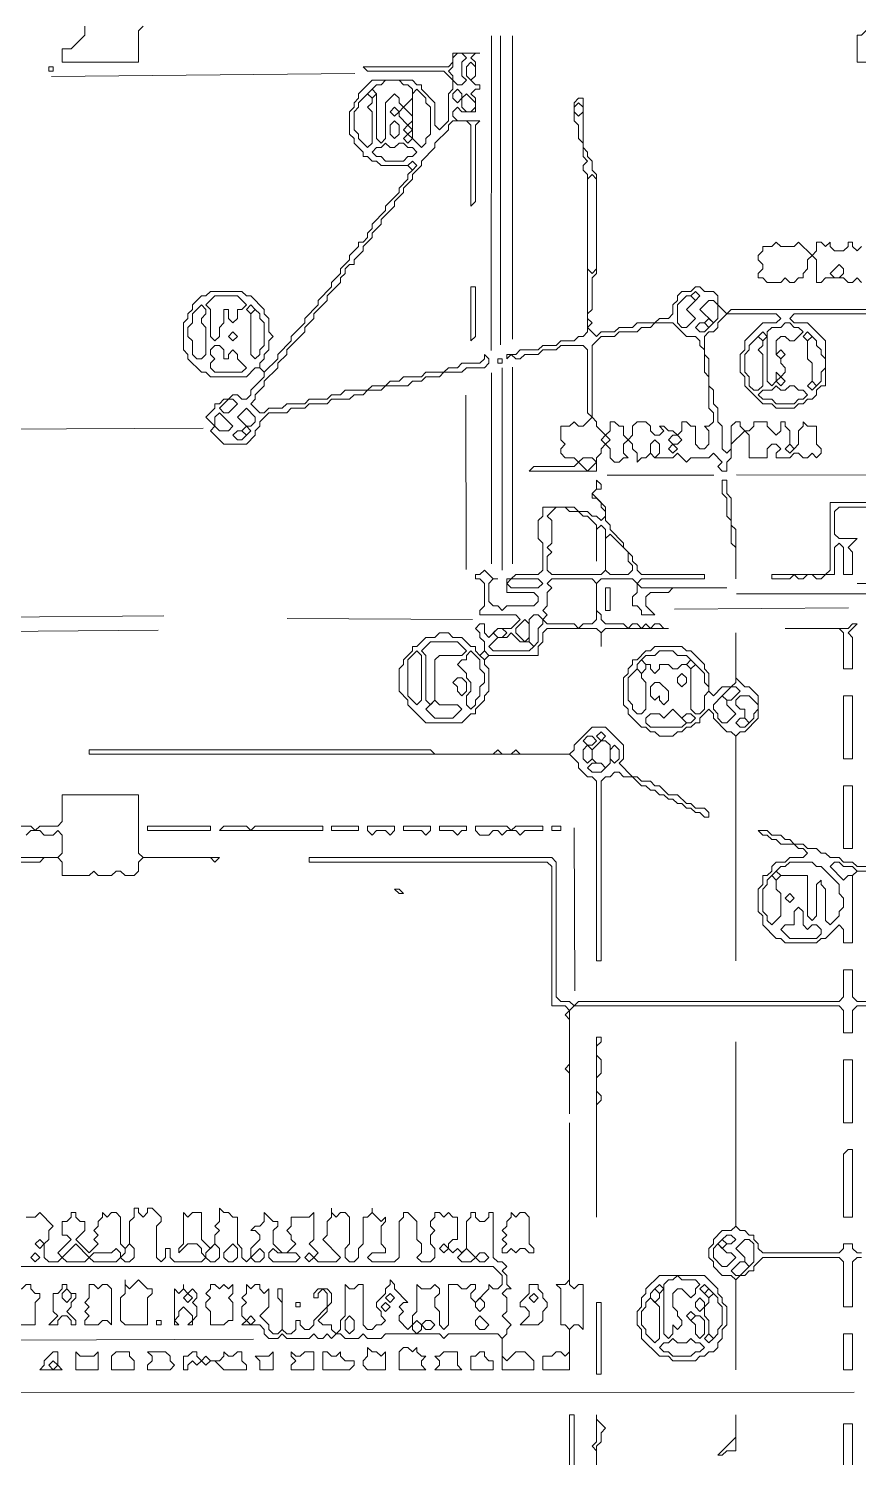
# Model space of a CAD drawing. Extents: x 10 to 1972, y 10 to 1392.
# Drawn here: x 1085.5 to 1270.3, y 732.5 to 1050.5 of the extents above; entities that cross this region are included whole.
import ezdxf

# ---------------------------------------------------------------- set-up
doc = ezdxf.new("R2010")
doc.units = 0
for name, color, linetype, lineweight in [('TEXT_FALLBACK_OUTLINE', 2, 'Continuous', 0), ('TRACE_CURVE', 6, 'Continuous', 0), ('TRACE_STRAIGHT', 5, 'Continuous', 0), ('TRACE_TEXT_SYMBOL', 6, 'Continuous', 0)]:
    doc.layers.add(name, color=color, linetype=linetype, lineweight=lineweight)

msp = doc.modelspace()

# ---------------------------------------------------------------- linework, layer by layer
at = {"layer": 'TEXT_FALLBACK_OUTLINE', "color": 2}
for points in [[(1252, 1003), (1251, 1002), (1249, 1002), (1249, 1001), (1248, 1000), (1248, 999), (1249, 998), (1249, 997), (1248, 996), (1248, 995), (1249, 995), (1250, 994), (1253, 994), (1254, 995), (1255, 994), (1256, 994), (1257, 995), (1258, 995), (1258, 996), (1259, 997), (1259, 999), (1260, 1000), (1261, 999), (1261, 994), (1262, 994), (1263, 995), (1267, 995), (1268, 994), (1269, 994), (1270, 995), (1271, 994)], [(1260, 1000), (1257, 1003), (1256, 1002), (1253, 1002), (1252, 1003)], [(1271, 1002), (1270, 1001), (1269, 1002), (1269, 1003), (1268, 1003), (1268, 1002), (1267, 1001), (1265, 1001), (1264, 1002), (1264, 1003), (1263, 1002), (1262, 1003), (1261, 1003), (1261, 1001), (1260, 1000)], [(1109, 788), (1109, 786), (1108, 785), (1108, 780), (1107, 779), (1106, 780), (1106, 786), (1105, 787), (1104, 787), (1103, 786), (1102, 787), (1102, 786), (1101, 785), (1101, 784), (1100, 783), (1101, 782), (1100, 781), (1101, 780), (1099, 778), (1096, 781), (1098, 783), (1098, 785), (1097, 785), (1096, 786), (1096, 787), (1095, 787), (1095, 786), (1094, 785), (1093, 785), (1093, 782), (1094, 782), (1095, 781), (1092, 778), (1093, 777), (1092, 776), (1090, 776), (1089, 777), (1089, 780), (1090, 781), (1090, 783), (1091, 784), (1088, 787), (1087, 786), (1085, 786)], [(1140, 785), (1138, 787), (1138, 785), (1137, 784), (1136, 784), (1135, 783), (1136, 783), (1137, 782), (1137, 781), (1135, 779), (1135, 777), (1134, 776), (1133, 777), (1133, 779), (1132, 780), (1132, 786), (1131, 786), (1130, 787), (1129, 787), (1128, 788), (1128, 785), (1127, 784), (1128, 783), (1127, 782), (1127, 780), (1126, 779), (1124, 781), (1124, 787), (1122, 787), (1121, 786), (1120, 787), (1120, 780), (1119, 779), (1119, 778), (1121, 780), (1123, 780), (1124, 779), (1124, 778), (1125, 777), (1124, 776), (1118, 776), (1117, 777), (1117, 779), (1116, 779), (1116, 777), (1115, 776), (1114, 777), (1114, 784), (1115, 785), (1115, 786), (1113, 788), (1112, 788), (1112, 787), (1111, 786), (1110, 787), (1110, 788), (1109, 788)], [(1173, 780), (1172, 781), (1172, 785), (1170, 787), (1169, 787), (1169, 786), (1168, 785), (1168, 777), (1167, 776), (1162, 776), (1161, 777), (1162, 778), (1165, 778), (1165, 779), (1164, 780), (1164, 784), (1165, 785), (1165, 786), (1164, 785), (1162, 787), (1162, 788), (1162, 787), (1161, 786), (1160, 786), (1160, 780), (1159, 779), (1159, 777), (1158, 776), (1157, 776), (1156, 777), (1156, 779), (1157, 780), (1157, 786), (1156, 787), (1155, 787), (1154, 786), (1153, 787), (1153, 788), (1153, 786), (1152, 785), (1152, 782), (1151, 781), (1155, 777), (1154, 776), (1150, 776), (1149, 777), (1150, 778), (1148, 780), (1149, 781), (1149, 787), (1148, 786), (1144, 786), (1144, 784), (1143, 783), (1144, 782), (1144, 781), (1145, 780), (1143, 778), (1142, 778), (1140, 780), (1140, 783), (1141, 784), (1141, 785), (1140, 785)], [(1179, 760), (1190, 760), (1191, 759), (1191, 752), (1198, 752), (1198, 754), (1196, 756), (1194, 756), (1192, 754), (1191, 755), (1191, 759), (1192, 760), (1192, 761), (1193, 762), (1191, 764), (1192, 765), (1192, 768), (1191, 769), (1192, 770), (1193, 770), (1192, 771), (1192, 773), (1191, 774), (1192, 775), (1191, 776), (1190, 776), (1189, 777), (1189, 787), (1188, 787), (1188, 786), (1187, 785), (1186, 785), (1185, 786), (1185, 787), (1184, 787), (1184, 786), (1183, 785), (1183, 779), (1182, 778), (1181, 779), (1180, 778), (1179, 779), (1179, 780), (1180, 781), (1181, 781), (1181, 786), (1180, 786), (1179, 787), (1178, 786), (1177, 787), (1176, 787), (1176, 786), (1175, 785), (1175, 784), (1176, 783), (1175, 782), (1175, 780), (1176, 779), (1176, 777), (1175, 776), (1173, 776), (1172, 777), (1173, 778), (1173, 780)], [(1046, 775), (1189, 775), (1191, 773), (1191, 771), (1190, 770), (1189, 770), (1188, 771), (1188, 770), (1185, 767), (1184, 768), (1184, 769), (1185, 770), (1185, 771), (1184, 771), (1183, 770), (1182, 770)], [(1150, 769), (1151, 770), (1152, 769), (1152, 766), (1149, 763), (1149, 762), (1148, 761), (1147, 761), (1146, 762), (1146, 763), (1145, 763), (1145, 761), (1144, 760), (1143, 760), (1142, 761), (1142, 770), (1141, 770), (1141, 768), (1142, 767), (1142, 761), (1141, 760), (1140, 760), (1139, 761), (1139, 762), (1137, 764), (1139, 766), (1139, 770), (1138, 769), (1137, 770), (1137, 771), (1136, 771), (1135, 770), (1134, 771), (1134, 769), (1133, 768), (1134, 767), (1133, 766), (1133, 764), (1134, 763), (1133, 762), (1137, 762), (1138, 761), (1138, 760), (1139, 759), (1141, 759), (1142, 760), (1143, 759), (1148, 759), (1149, 760), (1150, 759), (1151, 759), (1152, 760), (1153, 759), (1154, 760), (1155, 760), (1156, 759), (1159, 759), (1160, 760), (1161, 759), (1164, 759), (1165, 760), (1177, 760), (1178, 759), (1179, 760)], [(1182, 770), (1181, 771), (1179, 771), (1179, 762), (1178, 761), (1177, 762), (1177, 765), (1176, 766), (1176, 768), (1177, 769), (1177, 770), (1176, 771), (1175, 770), (1173, 770), (1172, 771), (1172, 765), (1171, 764), (1171, 762), (1170, 761), (1168, 763), (1168, 764), (1169, 765), (1168, 766), (1169, 767), (1170, 767), (1167, 770), (1167, 771), (1166, 772), (1166, 771), (1165, 770), (1165, 769), (1163, 767), (1163, 766), (1164, 765), (1164, 764), (1165, 763), (1164, 762), (1163, 762), (1162, 761), (1161, 761), (1160, 762), (1160, 771), (1159, 771), (1158, 770), (1157, 770), (1156, 771), (1156, 764), (1155, 763), (1155, 761), (1154, 760), (1153, 761), (1153, 762), (1151, 762), (1150, 763), (1152, 765), (1152, 766), (1153, 767), (1153, 769), (1152, 770), (1150, 770), (1149, 769), (1149, 768), (1150, 768), (1150, 769)]]:
    msp.add_lwpolyline(points, dxfattribs=at)
for points in [[(1266, 998), (1267, 997), (1267, 996), (1266, 995), (1265, 995), (1264, 996)], [(1193, 787), (1193, 786), (1192, 785), (1192, 784), (1191, 783), (1192, 782), (1191, 781), (1192, 780), (1191, 779), (1191, 778), (1192, 778), (1193, 779), (1194, 778), (1195, 779), (1196, 779), (1197, 778), (1198, 778), (1198, 779), (1197, 780), (1197, 786), (1196, 787), (1195, 787), (1194, 786)], [(1087, 780), (1088, 781), (1089, 780), (1088, 779)], [(1096, 780), (1099, 777), (1098, 776), (1094, 776), (1093, 777)], [(1107, 779), (1108, 780), (1109, 779), (1109, 777), (1108, 776), (1107, 776), (1106, 777), (1107, 778)], [(1127, 780), (1128, 779), (1128, 777), (1127, 776), (1126, 776), (1125, 777), (1125, 778)], [(1131, 780), (1132, 779), (1132, 777), (1131, 776), (1130, 776), (1129, 777), (1129, 778)], [(1177, 779), (1178, 780), (1179, 779), (1178, 778)], [(1086, 777), (1087, 778), (1088, 777), (1087, 776)], [(1104, 778), (1105, 779), (1106, 778), (1106, 777), (1105, 776), (1100, 776), (1099, 777), (1100, 778)], [(1137, 779), (1138, 778), (1138, 777), (1137, 776), (1136, 776), (1135, 777)], [(1139, 778), (1140, 779), (1141, 778), (1145, 778), (1146, 777), (1145, 776), (1140, 776), (1139, 777)], [(1147, 777), (1148, 778), (1149, 777), (1148, 776)], [(1183, 779), (1185, 777), (1184, 776), (1182, 776), (1181, 777)], [(1185, 777), (1186, 778), (1187, 778), (1188, 777), (1187, 776), (1186, 776)], [(1075, 771), (1073, 769), (1073, 763), (1076, 763), (1077, 764), (1078, 763), (1082, 763), (1083, 762), (1087, 762), (1087, 767), (1088, 768), (1088, 769), (1087, 769), (1086, 770), (1086, 771), (1085, 771), (1084, 770), (1083, 770), (1082, 771), (1081, 770), (1078, 770), (1077, 769)], [(1093, 771), (1093, 770), (1092, 769), (1091, 769), (1091, 765), (1092, 764), (1090, 762), (1092, 762), (1092, 763), (1093, 764), (1094, 764), (1095, 763), (1095, 762), (1096, 762), (1096, 763), (1094, 765), (1095, 766), (1095, 767), (1096, 768), (1096, 769), (1095, 769), (1094, 770), (1094, 771)], [(1093, 769), (1094, 770), (1095, 769), (1095, 768), (1094, 767), (1093, 768)], [(1099, 771), (1099, 768), (1098, 767), (1099, 766), (1098, 765), (1099, 764), (1098, 763), (1098, 762), (1101, 762), (1102, 763), (1103, 763), (1104, 762), (1104, 770), (1103, 771), (1102, 771), (1101, 770), (1100, 771)], [(1107, 772), (1107, 769), (1106, 768), (1106, 763), (1107, 762), (1112, 762), (1112, 768), (1113, 769), (1113, 770), (1112, 770), (1110, 772), (1108, 770), (1107, 771)], [(1120, 771), (1120, 770), (1119, 769), (1118, 770), (1118, 762), (1119, 762), (1118, 763), (1119, 764), (1119, 765), (1120, 766), (1122, 764), (1122, 763), (1121, 762), (1122, 762), (1122, 763), (1123, 764), (1123, 766), (1122, 767), (1123, 768), (1123, 769), (1122, 770), (1121, 769), (1120, 770)], [(1126, 771), (1126, 770), (1125, 769), (1126, 768), (1125, 767), (1125, 766), (1126, 765), (1126, 762), (1129, 762), (1130, 763), (1131, 763), (1131, 767), (1130, 768), (1131, 769), (1131, 771), (1130, 770), (1129, 771), (1128, 770), (1127, 771)], [(1197, 771), (1197, 769), (1195, 767), (1195, 766), (1196, 766), (1197, 765), (1197, 764), (1195, 762), (1199, 762), (1200, 763), (1200, 765), (1201, 766), (1201, 767), (1200, 768), (1200, 769), (1199, 770), (1199, 771)], [(1120, 768), (1121, 769), (1122, 768), (1121, 767)], [(1145, 767), (1145, 766), (1146, 766), (1146, 767)], [(1164, 766), (1165, 767), (1166, 766), (1165, 765)], [(1165, 768), (1166, 769), (1167, 768), (1166, 767)], [(1185, 767), (1186, 768), (1187, 767), (1187, 766), (1186, 765), (1185, 766)], [(1197, 768), (1198, 769), (1199, 768), (1198, 767)], [(1134, 763), (1135, 764), (1136, 763), (1135, 762)], [(1156, 763), (1157, 764), (1158, 763), (1158, 761), (1157, 760), (1156, 761)], [(1185, 763), (1186, 764), (1188, 762), (1187, 761), (1186, 761), (1185, 762)], [(1114, 763), (1114, 762), (1115, 762), (1115, 763)], [(1171, 762), (1172, 763), (1173, 762), (1173, 761), (1172, 760), (1171, 761)], [(1173, 762), (1174, 763), (1175, 763), (1176, 762), (1175, 761), (1174, 761)], [(1161, 757), (1161, 755), (1160, 754), (1160, 753), (1161, 752), (1165, 752), (1165, 756), (1164, 755), (1163, 756), (1162, 756)], [(1169, 757), (1168, 756), (1168, 752), (1174, 752), (1173, 753), (1173, 754), (1174, 755), (1173, 755), (1172, 756), (1172, 757), (1171, 756), (1170, 757)], [(1091, 756), (1089, 754), (1089, 753), (1088, 752), (1093, 752), (1092, 753), (1092, 756)], [(1090, 753), (1091, 754), (1092, 753), (1091, 752)], [(1096, 756), (1096, 752), (1101, 752), (1101, 756), (1100, 755), (1097, 755)], [(1105, 756), (1104, 755), (1104, 752), (1109, 752), (1109, 754), (1108, 755), (1108, 756)], [(1112, 756), (1113, 755), (1113, 754), (1112, 753), (1112, 752), (1117, 752), (1118, 753), (1117, 754), (1117, 755), (1116, 756)], [(1122, 756), (1121, 755), (1120, 755), (1120, 752), (1121, 752), (1121, 753), (1122, 754), (1123, 753), (1124, 754), (1125, 753), (1126, 754), (1127, 754), (1129, 752), (1134, 752), (1134, 753), (1133, 754), (1133, 756), (1132, 756), (1131, 755), (1130, 755), (1129, 756), (1129, 755), (1128, 754), (1126, 754), (1125, 755), (1124, 754), (1123, 755), (1123, 756)], [(1140, 756), (1139, 755), (1136, 755), (1137, 754), (1137, 752), (1140, 752)], [(1144, 756), (1144, 755), (1145, 754), (1144, 753), (1144, 752), (1149, 752), (1149, 756), (1147, 756), (1146, 755), (1145, 755)], [(1151, 756), (1151, 752), (1157, 752), (1158, 753), (1158, 754), (1156, 754), (1155, 755), (1155, 756), (1154, 755), (1153, 755), (1152, 756)], [(1178, 756), (1177, 755), (1176, 755), (1177, 754), (1177, 753), (1176, 752), (1182, 752), (1181, 753), (1181, 756)], [(1186, 756), (1185, 755), (1184, 755), (1184, 752), (1189, 752), (1189, 754), (1188, 754), (1187, 755), (1187, 756)]]:
    msp.add_lwpolyline(points, close=True, dxfattribs=at)
at = {"layer": 'TRACE_CURVE', "color": 6}
for points in [[(1180, 1045), (1180, 1043), (1179, 1042), (1160, 1042), (1161, 1041), (1178, 1041), (1180, 1039), (1180, 1037), (1179, 1036), (1179, 1030), (1177, 1028), (1176, 1029), (1176, 1034), (1173, 1037), (1173, 1038), (1172, 1038), (1171, 1039), (1162, 1039), (1159, 1036), (1159, 1035), (1158, 1034), (1158, 1033), (1157, 1032), (1157, 1027), (1158, 1026), (1158, 1025), (1160, 1023), (1160, 1022), (1161, 1022), (1162, 1021), (1163, 1021), (1164, 1020), (1170, 1020), (1171, 1019), (1170, 1018), (1170, 1017), (1168, 1015), (1168, 1014), (1165, 1011), (1165, 1010), (1162, 1007), (1162, 1006), (1161, 1005), (1161, 1004), (1160, 1003), (1159, 1003), (1159, 1002), (1157, 1000), (1157, 999), (1155, 997), (1155, 996), (1153, 994), (1153, 993), (1150, 990), (1150, 989), (1147, 986), (1147, 985), (1144, 982), (1144, 981), (1141, 978), (1141, 977), (1138, 974), (1137, 975), (1137, 976)], [(1162, 1004), (1162, 1005), (1164, 1007), (1164, 1008), (1167, 1011), (1167, 1012), (1169, 1014), (1169, 1015), (1171, 1017), (1171, 1018), (1173, 1020), (1173, 1021), (1176, 1024), (1176, 1025), (1179, 1028), (1179, 1029), (1180, 1030), (1183, 1030), (1184, 1029), (1184, 1011), (1185, 1012), (1185, 1029), (1186, 1030), (1181, 1030), (1180, 1031), (1180, 1032), (1181, 1033), (1182, 1032), (1185, 1032), (1185, 1035), (1184, 1036), (1185, 1037), (1186, 1037), (1186, 1038), (1185, 1038), (1184, 1039), (1185, 1040), (1185, 1043), (1184, 1044), (1185, 1045), (1186, 1045), (1180, 1045)], [(1208, 1035), (1207, 1034), (1207, 1030), (1208, 1029), (1208, 1026), (1209, 1025), (1209, 1022), (1210, 1021), (1209, 1020), (1209, 1019), (1210, 1018), (1210, 983), (1209, 982), (1208, 982), (1207, 981), (1204, 981), (1203, 980), (1200, 980), (1199, 979), (1195, 979), (1194, 978), (1192, 978), (1192, 977), (1193, 978), (1194, 977), (1195, 977), (1196, 978), (1199, 978), (1200, 979), (1203, 979), (1204, 980), (1209, 980), (1210, 979), (1210, 965), (1211, 964), (1209, 962), (1208, 962), (1207, 963), (1206, 962), (1204, 962), (1204, 959), (1205, 958), (1204, 957), (1204, 956), (1205, 955), (1207, 955), (1208, 954), (1207, 953), (1198, 953), (1197, 952), (1212, 952), (1212, 955), (1213, 956), (1213, 957), (1214, 958), (1215, 957), (1215, 955), (1216, 954), (1217, 954), (1218, 955), (1219, 955), (1218, 956), (1218, 958), (1219, 959)], [(1209, 1035), (1208, 1035)], [(1286, 988), (1242, 988), (1241, 987), (1239, 989), (1239, 991), (1238, 992), (1236, 992), (1235, 993), (1234, 993), (1233, 992), (1231, 992), (1230, 991), (1230, 990), (1229, 989), (1229, 987), (1228, 986), (1226, 986), (1225, 985), (1221, 985), (1220, 984), (1217, 984), (1216, 983), (1213, 983), (1212, 982), (1210, 984), (1211, 985), (1210, 986), (1210, 987), (1211, 988), (1211, 995), (1212, 996), (1212, 1018), (1211, 1019), (1211, 1021), (1210, 1022), (1210, 1023), (1209, 1024), (1209, 1035)], [(1164, 970), (1165, 971), (1170, 971), (1171, 972), (1173, 972), (1174, 973), (1177, 973), (1178, 974), (1182, 974), (1183, 975), (1187, 975), (1188, 976), (1188, 977), (1187, 978), (1187, 977), (1186, 976), (1182, 976), (1181, 975), (1179, 975), (1178, 974), (1174, 974), (1173, 973), (1169, 973), (1168, 972), (1166, 972), (1165, 971), (1162, 971), (1161, 970), (1156, 970), (1155, 969), (1153, 969), (1152, 968), (1148, 968), (1147, 967), (1143, 967), (1142, 966), (1139, 966), (1138, 965), (1137, 965), (1135, 967), (1136, 968), (1136, 969), (1138, 971), (1138, 972), (1141, 975), (1141, 976), (1143, 978), (1143, 979), (1147, 983), (1147, 984), (1149, 986), (1149, 987), (1152, 990), (1152, 991), (1155, 994), (1155, 995), (1156, 996), (1156, 997), (1157, 998), (1158, 998), (1158, 999), (1160, 1001), (1160, 1002), (1162, 1004)], [(1137, 976), (1138, 977), (1138, 978), (1139, 979), (1139, 981), (1140, 982), (1139, 983), (1139, 986), (1138, 987), (1138, 988), (1135, 991), (1134, 991), (1133, 992), (1126, 992), (1125, 991), (1124, 991), (1122, 989), (1122, 988), (1121, 987), (1121, 986), (1120, 985), (1120, 979), (1121, 978), (1121, 977), (1124, 974), (1125, 974), (1126, 973), (1134, 973), (1136, 975), (1137, 975), (1138, 974), (1138, 973), (1135, 970), (1135, 969), (1134, 968), (1133, 968), (1132, 969), (1131, 969), (1130, 968), (1129, 968), (1128, 967), (1127, 967), (1127, 966), (1125, 964), (1127, 962), (1126, 961), (1129, 958), (1134, 958), (1136, 960), (1136, 961), (1137, 962), (1137, 963), (1139, 965), (1143, 965), (1144, 966), (1147, 966), (1148, 967), (1152, 967), (1153, 968), (1157, 968), (1158, 969), (1160, 969), (1161, 970), (1164, 970)], [(1244, 963), (1243, 963), (1242, 962), (1242, 957), (1241, 956), (1240, 957), (1240, 962), (1239, 963), (1239, 966), (1238, 967), (1238, 970), (1237, 971), (1237, 977), (1236, 978), (1236, 982), (1237, 983), (1238, 983), (1239, 984), (1239, 985), (1241, 987), (1252, 987), (1253, 986), (1252, 985), (1249, 985), (1245, 981), (1245, 979), (1244, 978), (1244, 974), (1245, 973), (1245, 971), (1249, 967), (1251, 967), (1252, 966), (1256, 966), (1257, 967), (1258, 967), (1259, 968), (1260, 968), (1261, 969), (1261, 970), (1262, 971), (1263, 971), (1263, 981), (1259, 985), (1256, 985), (1255, 986), (1256, 987), (1330, 987)], [(1219, 959), (1220, 958), (1220, 957), (1221, 956), (1221, 954), (1222, 955), (1223, 955), (1224, 956), (1225, 955), (1229, 955), (1230, 956), (1232, 954), (1233, 955), (1237, 955), (1238, 956), (1240, 954), (1239, 953), (1240, 952), (1241, 952), (1241, 954), (1242, 955), (1242, 958), (1245, 961), (1246, 960), (1246, 955), (1250, 955), (1250, 957), (1251, 958), (1252, 958), (1253, 957), (1252, 956), (1252, 955), (1255, 955), (1256, 956), (1257, 956), (1258, 955), (1259, 955), (1260, 956), (1261, 955), (1262, 956), (1262, 957), (1261, 958), (1261, 962), (1259, 962), (1258, 963), (1258, 962), (1257, 961), (1257, 958), (1256, 957), (1255, 958), (1255, 961), (1254, 962), (1254, 963), (1253, 963), (1253, 961), (1252, 960), (1250, 962), (1250, 963), (1247, 963), (1247, 962), (1246, 961), (1245, 961), (1244, 962), (1244, 963)], [(1272, 864), (1270, 864), (1269, 865), (1267, 865), (1266, 866), (1264, 866), (1263, 867), (1262, 867), (1261, 868), (1259, 868), (1258, 869), (1256, 869), (1255, 870), (1254, 870), (1253, 871), (1251, 871), (1250, 872), (1248, 872), (1249, 871), (1250, 871), (1251, 870), (1252, 870), (1253, 869), (1256, 869), (1257, 868), (1258, 868), (1259, 867), (1258, 866), (1255, 866), (1254, 865), (1252, 865), (1251, 864), (1251, 863), (1250, 862), (1249, 862), (1249, 860), (1248, 859), (1248, 854), (1249, 853), (1249, 851), (1252, 848), (1253, 848), (1254, 847), (1261, 847), (1262, 848), (1263, 848), (1266, 851), (1267, 850), (1267, 847), (1269, 847), (1269, 862), (1270, 863), (1272, 863)], [(1274, 834), (1270, 834), (1269, 835), (1269, 841), (1267, 841), (1267, 835), (1266, 834), (1208, 834), (1207, 833), (1206, 834), (1204, 834), (1203, 835), (1203, 865), (1202, 866), (1148, 866), (1148, 865), (1201, 865), (1202, 864), (1202, 833), (1205, 833), (1206, 832), (1205, 831), (1206, 830), (1206, 820), (1205, 819), (1206, 818), (1206, 809), (1206, 832), (1207, 833), (1266, 833), (1267, 832), (1267, 827), (1269, 827), (1269, 832), (1270, 833), (1274, 833)], [(1271, 778), (1270, 778), (1269, 779), (1269, 780), (1267, 780), (1267, 779), (1266, 778), (1249, 778), (1248, 779), (1248, 780), (1247, 781), (1247, 782), (1246, 782), (1245, 783), (1244, 783), (1243, 784), (1243, 825), (1243, 784), (1242, 783), (1240, 783), (1238, 781), (1238, 780), (1237, 779), (1237, 777), (1238, 776), (1238, 775), (1240, 773), (1242, 773), (1243, 772), (1243, 752), (1243, 772), (1244, 773), (1245, 773), (1246, 774), (1247, 774), (1247, 775), (1249, 777), (1266, 777), (1267, 776), (1267, 766), (1269, 766), (1269, 776), (1270, 777), (1271, 777)], [(1212, 731), (1212, 735), (1213, 736), (1213, 738), (1214, 739), (1212, 741), (1212, 742), (1212, 736), (1211, 735), (1212, 734), (1212, 730)]]:
    msp.add_lwpolyline(points, dxfattribs=at)
for points in [[(1180, 1044), (1181, 1045), (1182, 1045), (1183, 1044), (1182, 1043), (1182, 1040), (1183, 1039), (1182, 1038), (1181, 1038), (1180, 1039), (1180, 1040), (1179, 1041), (1180, 1042)], [(1183, 1042), (1184, 1043), (1185, 1042), (1185, 1040), (1184, 1039), (1183, 1040)], [(1161, 1036), (1162, 1037), (1163, 1036), (1162, 1035)], [(1164, 1038), (1165, 1039), (1168, 1039), (1169, 1038), (1170, 1038), (1171, 1037), (1171, 1035), (1169, 1033), (1168, 1034), (1168, 1035), (1167, 1036), (1165, 1034), (1165, 1026), (1164, 1025), (1163, 1026), (1163, 1036), (1162, 1037), (1163, 1038)], [(1171, 1036), (1172, 1037), (1174, 1035), (1174, 1034), (1175, 1033), (1175, 1027), (1174, 1026), (1174, 1025), (1173, 1024), (1171, 1026)], [(1180, 1036), (1181, 1037), (1182, 1036), (1182, 1035), (1181, 1034), (1180, 1035)], [(1161, 1036), (1162, 1035), (1162, 1034), (1161, 1033), (1162, 1032), (1162, 1025), (1161, 1024), (1159, 1026), (1159, 1027), (1158, 1028), (1158, 1032), (1159, 1033), (1159, 1034)], [(1182, 1035), (1183, 1036), (1185, 1034), (1185, 1033), (1184, 1032), (1183, 1032), (1182, 1033)], [(1207, 1033), (1208, 1034), (1209, 1033), (1209, 1032), (1208, 1031), (1207, 1032)], [(1166, 1032), (1167, 1033), (1168, 1032), (1167, 1031)], [(1168, 1032), (1169, 1033), (1171, 1031), (1171, 1030), (1170, 1029), (1168, 1031)], [(1166, 1029), (1167, 1030), (1168, 1029), (1168, 1027), (1167, 1026), (1166, 1027)], [(1169, 1028), (1170, 1029), (1171, 1028), (1170, 1027)], [(1164, 1024), (1165, 1025), (1166, 1024), (1167, 1024), (1168, 1025), (1169, 1025), (1170, 1024), (1171, 1024), (1172, 1023), (1171, 1022), (1170, 1022), (1169, 1021), (1165, 1021), (1164, 1022), (1163, 1022), (1162, 1023), (1163, 1024)], [(1169, 1026), (1170, 1027), (1171, 1026), (1170, 1025)], [(1170, 1020), (1171, 1021), (1172, 1020), (1171, 1019)], [(1210, 1017), (1211, 1018), (1212, 1017), (1212, 997), (1211, 996), (1210, 997)], [(1124, 989), (1125, 988), (1125, 987), (1124, 986), (1124, 985), (1125, 984), (1125, 978), (1124, 977), (1123, 977), (1122, 978), (1122, 981), (1121, 982), (1121, 984), (1122, 985), (1122, 987)], [(1127, 991), (1132, 991), (1134, 989), (1133, 988), (1132, 988), (1132, 986), (1131, 985), (1130, 986), (1130, 988), (1129, 988), (1129, 985), (1128, 984), (1128, 982), (1127, 981), (1126, 982), (1126, 988), (1125, 989)], [(1134, 988), (1135, 989), (1136, 988), (1135, 987)], [(1232, 991), (1233, 991), (1234, 990), (1232, 988), (1234, 986), (1232, 984), (1231, 984), (1230, 985), (1230, 989)], [(1233, 991), (1234, 992), (1235, 991), (1234, 990)], [(1237, 990), (1238, 990), (1239, 989), (1239, 986), (1238, 985), (1235, 988)], [(1135, 987), (1136, 988), (1137, 987), (1137, 986), (1138, 985), (1138, 980), (1137, 979), (1137, 978), (1136, 977), (1135, 978)], [(1236, 985), (1237, 986), (1238, 985), (1237, 984)], [(1130, 982), (1131, 983), (1132, 982), (1131, 981)], [(1224, 984), (1225, 985), (1229, 985), (1232, 982), (1234, 982), (1235, 981), (1235, 980), (1236, 979), (1236, 974), (1237, 973), (1237, 966), (1238, 965), (1238, 963), (1237, 962), (1236, 962), (1237, 961), (1237, 958), (1236, 957), (1235, 957), (1234, 958), (1234, 962), (1233, 962), (1232, 963), (1231, 963), (1231, 961), (1230, 960), (1229, 961), (1228, 961), (1227, 962), (1226, 962), (1227, 961), (1226, 960), (1225, 960), (1224, 961), (1224, 962), (1223, 963), (1221, 963), (1220, 962), (1220, 960), (1219, 959), (1218, 960), (1218, 962), (1217, 962), (1216, 963), (1215, 963), (1215, 961), (1214, 960), (1212, 962), (1212, 963), (1211, 964), (1211, 980), (1213, 982), (1216, 982), (1217, 983), (1221, 983), (1222, 984)], [(1234, 984), (1235, 985), (1236, 985), (1237, 984), (1236, 983), (1235, 983)], [(1248, 982), (1249, 983), (1250, 982), (1249, 981)], [(1253, 984), (1254, 985), (1255, 985), (1256, 984), (1257, 984), (1258, 983), (1256, 981), (1255, 981), (1254, 982), (1253, 982), (1252, 981), (1252, 978), (1253, 977), (1253, 976), (1254, 975), (1254, 974), (1253, 973), (1252, 974), (1252, 972), (1251, 971), (1250, 972), (1250, 983), (1251, 984)], [(1258, 982), (1259, 983), (1260, 982), (1259, 981)], [(1126, 979), (1127, 980), (1128, 980), (1129, 979), (1129, 977), (1130, 977), (1130, 978), (1131, 979), (1132, 978), (1132, 977), (1134, 975), (1133, 974), (1127, 974), (1126, 975), (1126, 976), (1127, 977), (1126, 978)], [(1248, 982), (1249, 981), (1249, 980), (1248, 979), (1249, 978), (1249, 971), (1248, 970), (1247, 970), (1246, 971), (1246, 973), (1245, 974), (1245, 978), (1246, 979), (1246, 980)], [(1259, 981), (1260, 982), (1261, 981), (1261, 980), (1262, 979), (1262, 978), (1263, 977), (1263, 975), (1262, 974), (1262, 972), (1261, 971), (1260, 972), (1260, 976), (1259, 977)], [(1252, 978), (1253, 979), (1254, 978), (1253, 977)], [(1251, 970), (1252, 971), (1253, 970), (1254, 970), (1255, 971), (1256, 971), (1257, 970), (1258, 970), (1259, 969), (1258, 968), (1257, 968), (1256, 967), (1252, 967), (1251, 968), (1249, 968), (1248, 969), (1249, 970)], [(1252, 972), (1253, 973), (1254, 972), (1253, 971)], [(1259, 971), (1260, 972), (1261, 971), (1260, 970)], [(1130, 968), (1131, 968), (1132, 967), (1130, 965), (1129, 965), (1128, 966)], [(1127, 964), (1128, 965), (1131, 962), (1130, 961), (1128, 961), (1127, 962)], [(1134, 966), (1136, 964), (1136, 963), (1135, 962), (1134, 962), (1132, 964)], [(1131, 960), (1132, 961), (1133, 961), (1134, 960), (1133, 959), (1132, 959)], [(1133, 961), (1134, 962), (1135, 961), (1134, 960)], [(1213, 959), (1214, 960), (1215, 959), (1214, 958)], [(1224, 958), (1225, 959), (1226, 958), (1226, 956), (1225, 955), (1224, 956)], [(1228, 959), (1229, 960), (1230, 960), (1231, 959), (1230, 958), (1229, 958)], [(1228, 957), (1229, 958), (1230, 957), (1229, 956)], [(1254, 957), (1255, 958), (1256, 957), (1255, 956)], [(1208, 954), (1209, 955), (1211, 955), (1212, 954), (1210, 952)], [(1243, 916), (1243, 905), (1242, 904), (1240, 904), (1238, 902), (1237, 903), (1237, 907), (1236, 908), (1236, 909), (1233, 912), (1232, 912), (1231, 913), (1225, 913), (1224, 912), (1223, 912), (1221, 910), (1220, 910), (1220, 909), (1219, 908), (1219, 907), (1218, 906), (1218, 900), (1219, 899), (1219, 898), (1222, 895), (1223, 895), (1224, 894), (1225, 894), (1226, 893), (1229, 893), (1230, 894), (1231, 894), (1232, 895), (1233, 895), (1234, 896), (1235, 896), (1235, 897), (1237, 899), (1238, 898), (1238, 897), (1241, 894), (1242, 894), (1243, 893), (1243, 843), (1243, 893), (1244, 894), (1245, 894), (1248, 897), (1248, 902), (1246, 904), (1245, 904), (1243, 906)], [(1221, 909), (1222, 910), (1223, 909), (1223, 908), (1222, 907), (1221, 908)], [(1225, 911), (1226, 912), (1229, 912), (1230, 911), (1232, 911), (1233, 910), (1232, 909), (1231, 909), (1230, 908), (1229, 908), (1228, 909), (1226, 909), (1226, 908), (1225, 907), (1224, 908), (1224, 909), (1223, 909), (1222, 910), (1223, 911)], [(1232, 909), (1233, 910), (1234, 909), (1233, 908)], [(1221, 908), (1222, 907), (1222, 906), (1223, 905), (1223, 899), (1222, 898), (1221, 898), (1220, 899), (1220, 900), (1219, 901), (1219, 906)], [(1230, 906), (1231, 907), (1232, 906), (1232, 905), (1231, 904), (1230, 905)], [(1233, 908), (1234, 909), (1236, 907), (1236, 905), (1237, 904), (1237, 903), (1236, 902), (1236, 899), (1235, 898), (1234, 898), (1233, 899)], [(1224, 904), (1225, 905), (1226, 905), (1228, 903), (1228, 901), (1227, 900), (1226, 901), (1226, 902), (1225, 901), (1224, 902)], [(1242, 904), (1243, 904), (1244, 903), (1242, 901), (1241, 901), (1240, 902)], [(1240, 902), (1241, 901), (1241, 900), (1243, 898), (1241, 896), (1240, 896), (1239, 897), (1239, 898), (1238, 899), (1238, 900)], [(1243, 901), (1244, 902), (1246, 902), (1248, 900), (1248, 899), (1247, 898), (1247, 897), (1246, 896), (1245, 897), (1245, 899), (1244, 899), (1243, 900)], [(1229, 899), (1232, 896), (1231, 895), (1224, 895), (1223, 896), (1223, 897), (1224, 898), (1226, 898), (1227, 897)], [(1231, 897), (1232, 898), (1233, 898), (1234, 897), (1233, 896), (1232, 896)], [(1243, 896), (1244, 897), (1245, 897), (1246, 896), (1245, 895), (1244, 895)], [(1254, 864), (1255, 865), (1260, 865), (1261, 864), (1262, 864), (1266, 860), (1266, 858), (1267, 857), (1267, 855), (1266, 854), (1266, 853), (1264, 851), (1263, 852), (1263, 859), (1262, 860), (1262, 861), (1261, 860), (1261, 853), (1260, 852), (1259, 853), (1259, 862), (1253, 862), (1252, 863), (1253, 864)], [(1264, 864), (1265, 865), (1266, 865), (1267, 864), (1269, 864), (1270, 863), (1269, 862), (1268, 862), (1267, 861)], [(1250, 861), (1251, 862), (1252, 861), (1252, 859), (1253, 858), (1253, 853), (1251, 851), (1250, 852), (1250, 853), (1249, 854), (1249, 859), (1250, 860)], [(1251, 862), (1252, 863), (1253, 862), (1252, 861)], [(1254, 857), (1255, 858), (1256, 857), (1255, 856)], [(1256, 854), (1257, 855), (1258, 854), (1258, 851), (1259, 850), (1260, 851), (1261, 851), (1262, 850), (1262, 849), (1261, 848), (1255, 848), (1253, 850), (1254, 851), (1256, 851)], [(1238, 779), (1239, 780), (1241, 778), (1242, 778), (1243, 777), (1241, 775), (1240, 775), (1238, 777)], [(1239, 780), (1240, 781), (1241, 780), (1240, 779)], [(1240, 781), (1241, 782), (1242, 782), (1243, 781), (1242, 780), (1241, 780)], [(1245, 781), (1246, 781), (1247, 780), (1247, 776), (1246, 775), (1245, 776), (1245, 777), (1243, 779)], [(1244, 776), (1245, 776), (1246, 775), (1244, 773), (1243, 773), (1242, 774)]]:
    msp.add_lwpolyline(points, close=True, dxfattribs=at)
at = {"layer": 'TRACE_STRAIGHT', "color": 5}
for p, q in [((1188.54, 978.87), (1188.56, 1048.88)), ((1190.62, 1048.88), (1190.62, 980.12)), ((1193.28, 1048.88), (1193.28, 981.38)), ((1090.6, 1039.8), (1158.13, 1040.52)), ((1188.56, 931.38), (1188.56, 973.88)), ((1191, 975), (1191, 930)), ((1193.27, 975.12), (1193.27, 931.38)), ((1182.87, 968.88), (1182.99, 930.12)), ((1033.12, 961.13), (1124.38, 961.56)), ((1214.38, 951.14), (1238.12, 951.14)), ((1243.12, 951.18), (1274.37, 951.12)), ((1270, 927), (1324, 927)), ((1243.12, 924.7), (1363.13, 924.68)), ((1036.87, 919.16), (1115.64, 919.81)), ((1143.12, 919.18), (1184.38, 919.02)), ((1229.38, 921.28), (1268.13, 921.6)), ((1058.12, 916.1), (1114.37, 916.61)), ((1207.04, 872.63), (1207.18, 836.38)), ((1083.12, 758.57), (1135.63, 758.84)), ((1046.87, 746.95), (1269.37, 747.01))]:
    msp.add_line(p, q, dxfattribs=at)
at = {"layer": 'TRACE_TEXT_SYMBOL', "color": 6}
for points in [[(1098, 1051), (1098, 1049), (1095, 1046), (1093, 1046), (1093, 1043), (1110, 1043), (1110, 1050), (1111, 1051)], [(1273, 1051), (1271, 1049), (1270, 1049), (1270, 1043), (1285, 1043), (1286, 1042), (1287, 1043), (1287, 1050), (1289, 1052)], [(1212, 950), (1212, 948), (1211, 947), (1211, 946), (1212, 946), (1213, 945), (1213, 944), (1214, 943), (1214, 942), (1213, 941), (1212, 942), (1211, 942), (1210, 943), (1208, 943), (1207, 944), (1200, 944), (1200, 942), (1199, 941), (1199, 937), (1200, 936), (1200, 930), (1199, 929), (1194, 929), (1193, 928), (1192, 928), (1192, 925), (1198, 925), (1199, 924), (1199, 923), (1198, 922), (1192, 922), (1191, 921), (1190, 922), (1189, 922), (1188, 923), (1188, 927), (1189, 928), (1190, 928), (1189, 928), (1187, 930), (1186, 929), (1185, 929), (1185, 928), (1186, 928), (1187, 927), (1187, 922), (1186, 921), (1186, 920), (1194, 920), (1195, 919), (1193, 917), (1190, 917), (1188, 915), (1187, 916), (1187, 918), (1186, 918), (1185, 917), (1186, 916), (1186, 915), (1187, 914), (1187, 912), (1186, 911), (1185, 912), (1185, 913)], [(1222, 920), (1225, 920), (1223, 922), (1223, 924), (1224, 925), (1228, 925), (1229, 926), (1241, 926), (1222, 926), (1221, 927), (1222, 928), (1236, 928), (1236, 929), (1222, 929), (1221, 930), (1221, 931), (1220, 932), (1220, 933), (1218, 935), (1218, 936), (1215, 939), (1215, 940), (1214, 941), (1214, 944), (1211, 947), (1212, 948), (1213, 948), (1213, 949), (1212, 950)], [(1280, 945), (1264, 945), (1264, 930), (1263, 929), (1251, 929), (1251, 928), (1255, 928), (1256, 929), (1257, 928), (1258, 928), (1259, 929), (1260, 929), (1261, 928), (1262, 928), (1263, 929), (1265, 929), (1265, 935), (1266, 936), (1267, 935), (1267, 929), (1269, 929), (1269, 934), (1268, 935), (1270, 937), (1266, 937), (1265, 938), (1265, 943), (1266, 944), (1277, 944)], [(1185, 913), (1184, 913), (1182, 915), (1180, 915), (1179, 916), (1177, 916), (1176, 915), (1174, 915), (1172, 913), (1171, 913), (1171, 912), (1169, 910), (1169, 909), (1168, 908), (1168, 903), (1170, 901), (1170, 900), (1174, 896), (1182, 896), (1184, 898), (1185, 898), (1185, 899), (1187, 901), (1187, 902), (1188, 903), (1188, 908), (1187, 909), (1187, 910), (1188, 911), (1199, 911), (1199, 913), (1200, 914), (1200, 916), (1201, 917), (1212, 917), (1213, 916), (1213, 913), (1213, 916), (1214, 917), (1228, 917), (1227, 917), (1226, 918), (1225, 918), (1224, 917), (1223, 918), (1222, 917), (1221, 918), (1220, 918), (1219, 917), (1218, 918), (1214, 918), (1213, 919), (1213, 920), (1212, 921), (1212, 927), (1213, 928), (1220, 928), (1221, 927), (1221, 925), (1220, 924), (1220, 922), (1221, 922), (1222, 921), (1222, 920)], [(1039, 865), (1088, 865), (1089, 866), (1092, 866), (1093, 865), (1093, 862), (1099, 862), (1100, 863), (1101, 862), (1104, 862), (1105, 863), (1106, 863), (1107, 862), (1109, 862), (1110, 863), (1110, 865), (1111, 866), (1126, 866), (1127, 865), (1128, 866), (1111, 866), (1110, 867), (1110, 880), (1093, 880)], [(1093, 880), (1093, 874), (1092, 873), (1088, 873), (1087, 872), (1086, 873), (1080, 873)], [(1085, 871), (1086, 872), (1088, 872), (1089, 871), (1091, 871), (1092, 872), (1093, 871), (1093, 867), (1092, 866), (1044, 866)]]:
    msp.add_lwpolyline(points, dxfattribs=at)
for points in [[(1090, 1042), (1091, 1042), (1091, 1041), (1090, 1041)], [(1184, 993), (1184, 981), (1185, 982), (1185, 993)], [(1190, 977), (1191, 977), (1191, 976), (1190, 976)], [(1240, 950), (1240, 947), (1241, 946), (1241, 942), (1242, 941), (1242, 936), (1243, 935), (1243, 928), (1243, 939), (1242, 940), (1242, 946), (1241, 947), (1241, 950)], [(1203, 944), (1205, 944), (1206, 943), (1208, 943), (1209, 942), (1210, 942), (1212, 940), (1212, 932), (1212, 939), (1213, 940), (1214, 939), (1214, 930), (1213, 929), (1202, 929), (1201, 930), (1201, 933), (1202, 934), (1201, 935), (1202, 936), (1202, 941), (1201, 942)], [(1214, 937), (1215, 938), (1219, 934), (1219, 932), (1220, 931), (1220, 930), (1219, 929), (1215, 929), (1214, 930)], [(1192, 927), (1193, 928), (1199, 928), (1200, 927), (1199, 926), (1193, 926)], [(1201, 927), (1202, 928), (1211, 928), (1212, 927), (1212, 919), (1211, 918), (1209, 918), (1208, 917), (1207, 918), (1201, 918), (1200, 919), (1201, 920), (1200, 921), (1201, 922), (1201, 925), (1202, 926)], [(1214, 926), (1215, 926), (1215, 921), (1214, 921)], [(1197, 919), (1198, 920), (1199, 920), (1200, 919), (1200, 918), (1199, 917), (1199, 914), (1198, 913), (1197, 914)], [(1192, 915), (1193, 916), (1195, 914), (1197, 914), (1198, 913), (1197, 912), (1189, 912), (1188, 913), (1190, 915)], [(1189, 916), (1190, 917), (1191, 917), (1192, 916), (1191, 915), (1190, 915)], [(1196, 919), (1197, 918), (1197, 915), (1196, 914), (1194, 916), (1194, 917)], [(1269, 918), (1268, 917), (1254, 917), (1266, 917), (1267, 916), (1267, 908), (1269, 908), (1269, 915), (1268, 916), (1270, 918)], [(1175, 914), (1181, 914), (1183, 912), (1182, 911), (1177, 911), (1176, 910), (1176, 901), (1175, 900), (1174, 901), (1174, 911), (1173, 912)], [(1172, 912), (1173, 911), (1173, 901), (1172, 900), (1170, 902), (1170, 910)], [(1183, 911), (1184, 912), (1186, 910), (1186, 908), (1187, 907), (1187, 905), (1186, 904), (1186, 902), (1185, 901), (1185, 900), (1184, 899), (1183, 900), (1183, 902), (1184, 903), (1184, 905), (1183, 906), (1183, 907), (1181, 909), (1182, 910), (1183, 910)], [(1186, 911), (1187, 912), (1188, 911), (1187, 910)], [(1180, 905), (1181, 906), (1182, 906), (1183, 905), (1183, 903), (1182, 902), (1181, 903), (1181, 904)], [(1176, 901), (1177, 900), (1181, 900), (1182, 899), (1180, 897), (1176, 897), (1174, 899)], [(1267, 902), (1267, 888), (1269, 888), (1269, 902)], [(1211, 895), (1207, 891), (1207, 890), (1206, 889), (1195, 889), (1194, 890), (1193, 889), (1191, 889), (1190, 890), (1189, 889), (1176, 889), (1175, 890), (1099, 890), (1099, 889), (1206, 889), (1208, 887), (1208, 886), (1210, 884), (1211, 884), (1212, 883), (1212, 843), (1213, 843), (1213, 883), (1214, 884), (1215, 884), (1216, 885), (1217, 885), (1218, 884), (1220, 884), (1222, 882), (1223, 882), (1224, 881), (1225, 881), (1226, 880), (1227, 880), (1228, 879), (1229, 879), (1230, 878), (1231, 878), (1232, 877), (1233, 877), (1234, 876), (1235, 876), (1236, 875), (1237, 875), (1237, 876), (1236, 877), (1234, 877), (1233, 878), (1232, 878), (1230, 880), (1228, 880), (1226, 882), (1225, 882), (1224, 883), (1222, 883), (1221, 884), (1220, 884), (1217, 887), (1218, 888), (1218, 891), (1214, 895)], [(1212, 893), (1213, 894), (1214, 893), (1213, 892)], [(1209, 892), (1210, 893), (1211, 893), (1212, 892), (1211, 891), (1210, 891)], [(1209, 890), (1210, 891), (1211, 890), (1211, 888), (1210, 887), (1209, 888)], [(1213, 892), (1214, 892), (1215, 891), (1215, 887), (1214, 886), (1213, 887), (1212, 887), (1211, 888), (1211, 890)], [(1215, 890), (1216, 891), (1217, 890), (1217, 888), (1216, 887), (1215, 888)], [(1210, 886), (1211, 887), (1213, 887), (1214, 886), (1213, 885), (1211, 885)], [(1267, 882), (1267, 868), (1269, 868), (1269, 882)], [(1112, 873), (1112, 872), (1126, 872), (1126, 873)], [(1129, 873), (1128, 872), (1151, 872), (1151, 873), (1136, 873), (1135, 872), (1134, 873)], [(1153, 873), (1153, 872), (1159, 872), (1159, 873)], [(1161, 873), (1161, 872), (1162, 871), (1163, 872), (1165, 872), (1166, 871), (1167, 872), (1167, 873)], [(1169, 873), (1169, 872), (1173, 872), (1174, 871), (1175, 872), (1175, 873)], [(1177, 873), (1177, 872), (1180, 872), (1181, 871), (1182, 872), (1183, 872), (1183, 873)], [(1185, 873), (1185, 872), (1186, 871), (1188, 871), (1189, 872), (1190, 872), (1191, 871), (1192, 872), (1194, 872), (1195, 871), (1196, 872), (1200, 872), (1200, 873), (1194, 873), (1193, 872), (1192, 873)], [(1202, 873), (1202, 872), (1204, 872), (1204, 873)], [(1167, 859), (1168, 858), (1169, 858), (1168, 859)], [(1212, 826), (1212, 786), (1212, 811), (1213, 812), (1213, 813), (1212, 814), (1212, 817), (1213, 818), (1213, 821), (1212, 822), (1212, 824), (1213, 825), (1213, 826)], [(1267, 821), (1267, 807), (1269, 807), (1269, 821)], [(1206, 807), (1206, 772), (1205, 771), (1203, 771), (1204, 770), (1204, 762), (1205, 762), (1206, 761), (1206, 756), (1205, 755), (1204, 756), (1203, 756), (1202, 755), (1200, 755), (1200, 752), (1206, 752), (1206, 761), (1207, 762), (1208, 762), (1209, 761), (1209, 771), (1208, 771), (1207, 770), (1206, 771)], [(1268, 801), (1267, 800), (1267, 786), (1269, 786), (1269, 801)], [(1226, 773), (1223, 770), (1223, 769), (1222, 768), (1222, 766), (1221, 765), (1221, 762), (1222, 761), (1222, 759), (1226, 755), (1228, 755), (1229, 754), (1234, 754), (1235, 755), (1236, 755), (1237, 756), (1238, 756), (1239, 757), (1239, 758), (1240, 759), (1240, 761), (1241, 762), (1241, 766), (1240, 767), (1240, 768), (1239, 769), (1239, 770), (1236, 773)], [(1229, 772), (1230, 773), (1231, 772), (1234, 772), (1235, 771), (1234, 770), (1234, 769), (1233, 768), (1231, 770), (1230, 770), (1229, 769), (1229, 766), (1230, 765), (1230, 764), (1231, 763), (1231, 762), (1230, 761), (1229, 762), (1229, 760), (1228, 759), (1227, 760), (1227, 771), (1228, 772)], [(1224, 769), (1225, 770), (1226, 769), (1226, 768), (1225, 767), (1224, 768)], [(1225, 770), (1226, 771), (1227, 770), (1226, 769)], [(1235, 770), (1236, 771), (1237, 770), (1236, 769)], [(1236, 769), (1237, 770), (1238, 769), (1237, 768)], [(1212, 767), (1213, 767), (1213, 751), (1212, 751)], [(1223, 767), (1224, 768), (1226, 766), (1226, 759), (1225, 758), (1223, 760), (1223, 761), (1222, 762), (1222, 765), (1223, 766)], [(1234, 767), (1235, 768), (1236, 767), (1236, 766), (1235, 765), (1234, 766)], [(1237, 768), (1238, 769), (1239, 768), (1239, 767), (1240, 766), (1240, 762), (1239, 761), (1239, 760), (1238, 759), (1237, 760), (1237, 763), (1236, 764), (1236, 766), (1237, 767)], [(1232, 764), (1233, 765), (1234, 764), (1233, 763)], [(1233, 763), (1234, 764), (1235, 764), (1236, 763), (1236, 760), (1235, 759), (1234, 760), (1234, 762)], [(1228, 758), (1229, 759), (1230, 758), (1232, 758), (1233, 759), (1234, 758), (1235, 758), (1236, 757), (1235, 756), (1234, 756), (1233, 755), (1229, 755), (1228, 756), (1227, 756), (1226, 757), (1227, 758)], [(1236, 759), (1237, 760), (1238, 759), (1237, 758)], [(1267, 760), (1267, 752), (1269, 752), (1269, 760)], [(1206, 742), (1207, 742), (1207, 727), (1206, 727)], [(1243, 742), (1243, 737), (1239, 733), (1240, 733), (1241, 734), (1243, 734)], [(1267, 740), (1267, 726), (1269, 726), (1269, 740)]]:
    msp.add_lwpolyline(points, close=True, dxfattribs=at)

doc.saveas('drawing.dxf')
